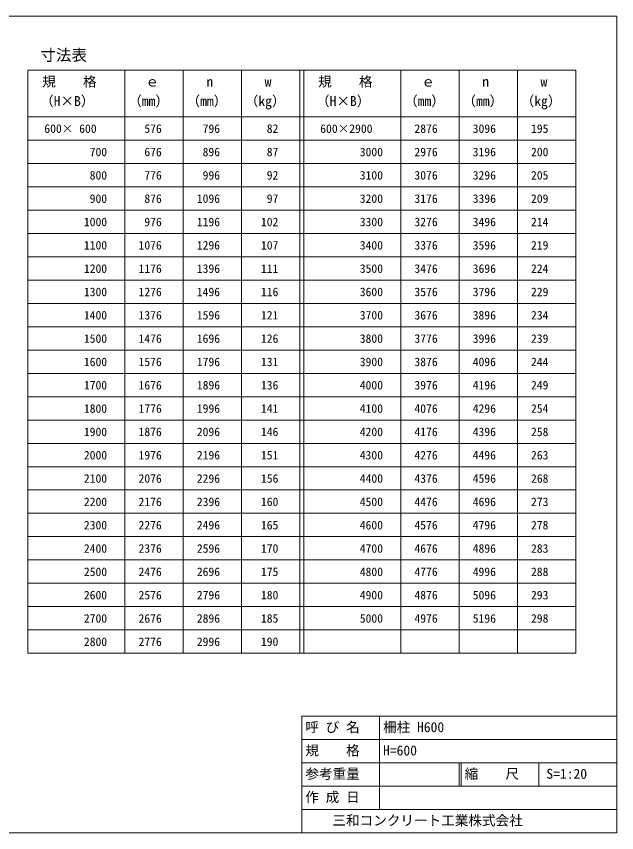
# Model space of a CAD drawing. Units: millimetres, scale not verified. Extents: x -90858 to 31670, y 1380 to 22380.
# Drawn here: x 16219 to 31670, y 1380 to 22380 of the extents above; entities that cross this region are included whole.
import ezdxf
from ezdxf.enums import TextEntityAlignment as Align

# ---------------------------------------------------------------- set-up
doc = ezdxf.new("R2010")
doc.units = ezdxf.units.MM
doc.header["$LTSCALE"] = 40
doc.layers.add('D-MTR-FRAM（材料表図枠）', color=2, linetype='Continuous', lineweight=18)
doc.layers.add('D-TTL(外枠）', color=2, linetype='Continuous', lineweight=18)
for name, color, linetype in [('D-MTR-TXT(文字列）', 7, 'Continuous'), ('D-MTR（材料表タイトル）', 7, 'Continuous'), ('D-TTL-TXT（文字）', 7, 'Continuous')]:
    doc.layers.add(name, color=color, linetype=linetype)
doc.styles.add('ＭＳ ゴシック', font='')
doc.styles.get('ＭＳ ゴシック').set_extended_font_data('MS Gothic')

msp = doc.modelspace()

# ---------------------------------------------------------------- linework, layer by layer
at = {"layer": 'D-MTR-FRAM（材料表図枠）'}
for p, q in [((16516.04, 20995.28), (30616.04, 20995.28)), ((16516.04, 5995.28), (16516.04, 20995.28)), ((19016.04, 5995.28), (19016.04, 20995.28)), ((20516.04, 5995.28), (20516.04, 20995.28)), ((22016.04, 5995.28), (22016.04, 20995.28)), ((23516.04, 5995.28), (23516.04, 20995.28)), ((23616.04, 5995.28), (23616.04, 20995.28)), ((26116.04, 5995.28), (26116.04, 20995.28)), ((27616.04, 5995.28), (27616.04, 20995.28)), ((29116.04, 5995.28), (29116.04, 20995.28)), ((30616.04, 5995.28), (30616.04, 20995.28)), ((16516.04, 19795.28), (30616.04, 19795.28)), ((16516.04, 19195.28), (30616.04, 19195.28)), ((16516.04, 18595.28), (30616.04, 18595.28)), ((16516.04, 17995.28), (30616.04, 17995.28)), ((16516.04, 17395.28), (30616.04, 17395.28)), ((16516.04, 16795.28), (30616.04, 16795.28)), ((16516.04, 16195.28), (30616.04, 16195.28)), ((16516.04, 15595.28), (30616.04, 15595.28)), ((16516.04, 14995.28), (30616.04, 14995.28)), ((16516.04, 14395.28), (30616.04, 14395.28)), ((16516.04, 13795.28), (30616.04, 13795.28)), ((16516.04, 13195.28), (30616.04, 13195.28)), ((16516.04, 12595.28), (30616.04, 12595.28)), ((16516.04, 11995.28), (30616.04, 11995.28)), ((16516.04, 11395.28), (30616.04, 11395.28)), ((16516.04, 10795.28), (30616.04, 10795.28)), ((16516.04, 10195.28), (30616.04, 10195.28)), ((16516.04, 9595.28), (30616.04, 9595.28)), ((16516.04, 8995.28), (30616.04, 8995.28)), ((16516.04, 8395.28), (30616.04, 8395.28)), ((16516.04, 7795.28), (30616.04, 7795.28)), ((16516.04, 7195.28), (30616.04, 7195.28)), ((16516.04, 6595.28), (30616.04, 6595.28)), ((16516.04, 5995.28), (30616.04, 5995.28))]:
    msp.add_line(p, q, dxfattribs=at)
at = {"layer": 'D-TTL(外枠）'}
for p, q in [((1970, 22380), (31670, 22380)), ((31670, 1380), (31670, 22380)), ((23570, 4380), (23570, 1380)), ((23570, 4380), (31670, 4380)), ((25570, 4380), (25570, 1980)), ((23570, 3780), (31670, 3780)), ((23570, 3180), (31670, 3180)), ((27620, 3180), (27620, 2580)), ((27670, 3180), (27670, 2580)), ((29670, 3180), (29670, 2580)), ((23569.05, 2580), (31670, 2580)), ((23570, 1980), (31670, 1980)), ((31670, 1380), (1970, 1380)), ((1970, 1380), (31670, 1380))]:
    msp.add_line(p, q, dxfattribs=at)

# ---------------------------------------------------------------- texts
at = {"layer": 'D-MTR-TXT(文字列）', "style": 'ＭＳ ゴシック'}
for s, height, p in [('規\u3000  格', 256.6, (16886.69, 20495.28)), ('規\u3000  格', 256.6, (23986.69, 20495.28)), ('ｅ', 256.6, (19542.08, 20495.28)), ('n', 256.6, (21109.97, 20495.28)), ('w', 256.6, (22609.97, 20495.28)), ('ｅ', 256.6, (26642.08, 20495.28)), ('n', 256.6, (28209.97, 20495.28)), ('w', 256.6, (29709.97, 20495.28)), ('（H×B）', 256.6, (16831.49, 19995.28)), ('（mm）', 256.6, (19098.88, 19995.28)), ('（mm）', 256.6, (20598.88, 19995.28)), ('（kg）', 256.6, (22098.88, 19995.28)), ('（H×B）', 256.6, (23931.49, 19995.28)), ('（mm）', 256.6, (26198.88, 19995.28)), ('（mm）', 256.6, (27698.88, 19995.28)), ('（kg）', 256.6, (29198.88, 19995.28)), (' 600× 600', 219.9, (16790.06, 19315.28)), (' 576', 219.9, (19364.64, 19315.28)), (' 796', 219.9, (20864.64, 19315.28)), ('  82', 219.9, (22364.64, 19315.28)), (' 600×2900', 219.9, (23890.06, 19315.28)), ('2876', 219.9, (26464.64, 19315.28)), ('3096', 219.9, (27964.64, 19315.28)), ('195', 219.9, (29464.64, 19315.28)), (' 700', 219.9, (17957.91, 18715.28)), (' 676', 219.9, (19364.64, 18715.28)), (' 896', 219.9, (20864.64, 18715.28)), ('  87', 219.9, (22364.64, 18715.28)), ('3000', 219.9, (25057.91, 18715.28)), ('2976', 219.9, (26464.64, 18715.28)), ('3196', 219.9, (27964.64, 18715.28)), ('200', 219.9, (29464.64, 18715.28)), (' 800', 219.9, (17957.91, 18115.28)), (' 776', 219.9, (19364.64, 18115.28)), (' 996', 219.9, (20864.64, 18115.28)), ('  92', 219.9, (22364.64, 18115.28)), ('3100', 219.9, (25057.91, 18115.28)), ('3076', 219.9, (26464.64, 18115.28)), ('3296', 219.9, (27964.64, 18115.28)), ('205', 219.9, (29464.64, 18115.28)), (' 900', 219.9, (17957.91, 17515.28)), (' 876', 219.9, (19364.64, 17515.28)), ('1096', 219.9, (20864.64, 17515.28)), ('  97', 219.9, (22364.64, 17515.28)), ('3200', 219.9, (25057.91, 17515.28)), ('3176', 219.9, (26464.64, 17515.28)), ('3396', 219.9, (27964.64, 17515.28)), ('209', 219.9, (29464.64, 17515.28)), ('1000', 219.9, (17957.91, 16915.28)), (' 976', 219.9, (19364.64, 16915.28)), ('1196', 219.9, (20864.64, 16915.28)), (' 102', 219.9, (22364.64, 16915.28)), ('3300', 219.9, (25057.91, 16915.28)), ('3276', 219.9, (26464.64, 16915.28)), ('3496', 219.9, (27964.64, 16915.28)), ('214', 219.9, (29464.64, 16915.28)), ('1100', 219.9, (17957.91, 16315.28)), ('1076', 219.9, (19364.64, 16315.28)), ('1296', 219.9, (20864.64, 16315.28)), (' 107', 219.9, (22364.64, 16315.28)), ('3400', 219.9, (25057.91, 16315.28)), ('3376', 219.9, (26464.64, 16315.28)), ('3596', 219.9, (27964.64, 16315.28)), ('219', 219.9, (29464.64, 16315.28)), ('1200', 219.9, (17957.91, 15715.28)), ('1176', 219.9, (19364.64, 15715.28)), ('1396', 219.9, (20864.64, 15715.28)), (' 111', 219.9, (22364.64, 15715.28)), ('3500', 219.9, (25057.91, 15715.28)), ('3476', 219.9, (26464.64, 15715.28)), ('3696', 219.9, (27964.64, 15715.28)), ('224', 219.9, (29464.64, 15715.28)), ('1300', 219.9, (17957.91, 15115.28)), ('1276', 219.9, (19364.64, 15115.28)), ('1496', 219.9, (20864.64, 15115.28)), (' 116', 219.9, (22364.64, 15115.28)), ('3600', 219.9, (25057.91, 15115.28)), ('3576', 219.9, (26464.64, 15115.28)), ('3796', 219.9, (27964.64, 15115.28)), ('229', 219.9, (29464.64, 15115.28)), ('1400', 219.9, (17957.91, 14515.28)), ('1376', 219.9, (19364.64, 14515.28)), ('1596', 219.9, (20864.64, 14515.28)), (' 121', 219.9, (22364.64, 14515.28)), ('3700', 219.9, (25057.91, 14515.28)), ('3676', 219.9, (26464.64, 14515.28)), ('3896', 219.9, (27964.64, 14515.28)), ('234', 219.9, (29464.64, 14515.28)), ('1500', 219.9, (17957.91, 13915.28)), ('1476', 219.9, (19364.64, 13915.28)), ('1696', 219.9, (20864.64, 13915.28)), (' 126', 219.9, (22364.64, 13915.28)), ('3800', 219.9, (25057.91, 13915.28)), ('3776', 219.9, (26464.64, 13915.28)), ('3996', 219.9, (27964.64, 13915.28)), ('239', 219.9, (29464.64, 13915.28)), ('1600', 219.9, (17957.91, 13315.28)), ('1576', 219.9, (19364.64, 13315.28)), ('1796', 219.9, (20864.64, 13315.28)), (' 131', 219.9, (22364.64, 13315.28)), ('3900', 219.9, (25057.91, 13315.28)), ('3876', 219.9, (26464.64, 13315.28)), ('4096', 219.9, (27964.64, 13315.28)), ('244', 219.9, (29464.64, 13315.28)), ('1700', 219.9, (17957.91, 12715.28)), ('1676', 219.9, (19364.64, 12715.28)), ('1896', 219.9, (20864.64, 12715.28)), (' 136', 219.9, (22364.64, 12715.28)), ('4000', 219.9, (25057.91, 12715.28)), ('3976', 219.9, (26464.64, 12715.28)), ('4196', 219.9, (27964.64, 12715.28)), ('249', 219.9, (29464.64, 12715.28)), ('1800', 219.9, (17957.91, 12115.28)), ('1776', 219.9, (19364.64, 12115.28)), ('1996', 219.9, (20864.64, 12115.28)), (' 141', 219.9, (22364.64, 12115.28)), ('4100', 219.9, (25057.91, 12115.28)), ('4076', 219.9, (26464.64, 12115.28)), ('4296', 219.9, (27964.64, 12115.28)), ('254', 219.9, (29464.64, 12115.28)), ('1900', 219.9, (17957.91, 11515.28)), ('1876', 219.9, (19364.64, 11515.28)), ('2096', 219.9, (20864.64, 11515.28)), (' 146', 219.9, (22364.64, 11515.28)), ('4200', 219.9, (25057.91, 11515.28)), ('4176', 219.9, (26464.64, 11515.28)), ('4396', 219.9, (27964.64, 11515.28)), ('258', 219.9, (29464.64, 11515.28)), ('2000', 219.9, (17957.91, 10915.28)), ('1976', 219.9, (19364.64, 10915.28)), ('2196', 219.9, (20864.64, 10915.28)), (' 151', 219.9, (22364.64, 10915.28)), ('4300', 219.9, (25057.91, 10915.28)), ('4276', 219.9, (26464.64, 10915.28)), ('4496', 219.9, (27964.64, 10915.28)), ('263', 219.9, (29464.64, 10915.28)), ('2100', 219.9, (17957.91, 10315.28)), ('2076', 219.9, (19364.64, 10315.28)), ('2296', 219.9, (20864.64, 10315.28)), (' 156', 219.9, (22364.64, 10315.28)), ('4400', 219.9, (25057.91, 10315.28)), ('4376', 219.9, (26464.64, 10315.28)), ('4596', 219.9, (27964.64, 10315.28)), ('268', 219.9, (29464.64, 10315.28)), ('2200', 219.9, (17957.91, 9715.28)), ('2176', 219.9, (19364.64, 9715.28)), ('2396', 219.9, (20864.64, 9715.28)), (' 160', 219.9, (22364.64, 9715.28)), ('4500', 219.9, (25057.91, 9715.28)), ('4476', 219.9, (26464.64, 9715.28)), ('4696', 219.9, (27964.64, 9715.28)), ('273', 219.9, (29464.64, 9715.28)), ('2300', 219.9, (17957.91, 9115.28)), ('2276', 219.9, (19364.64, 9115.28)), ('2496', 219.9, (20864.64, 9115.28)), (' 165', 219.9, (22364.64, 9115.28)), ('4600', 219.9, (25057.91, 9115.28)), ('4576', 219.9, (26464.64, 9115.28)), ('4796', 219.9, (27964.64, 9115.28)), ('278', 219.9, (29464.64, 9115.28)), ('2400', 219.9, (17957.91, 8515.28)), ('2376', 219.9, (19364.64, 8515.28)), ('2596', 219.9, (20864.64, 8515.28)), (' 170', 219.9, (22364.64, 8515.28)), ('4700', 219.9, (25057.91, 8515.28)), ('4676', 219.9, (26464.64, 8515.28)), ('4896', 219.9, (27964.64, 8515.28)), ('283', 219.9, (29464.64, 8515.28)), ('2500', 219.9, (17957.91, 7915.28)), ('2476', 219.9, (19364.64, 7915.28)), ('2696', 219.9, (20864.64, 7915.28)), (' 175', 219.9, (22364.64, 7915.28)), ('4800', 219.9, (25057.91, 7915.28)), ('4776', 219.9, (26464.64, 7915.28)), ('4996', 219.9, (27964.64, 7915.28)), ('288', 219.9, (29464.64, 7915.28)), ('2600', 219.9, (17957.91, 7315.28)), ('2576', 219.9, (19364.64, 7315.28)), ('2796', 219.9, (20864.64, 7315.28)), (' 180', 219.9, (22364.64, 7315.28)), ('4900', 219.9, (25057.91, 7315.28)), ('4876', 219.9, (26464.64, 7315.28)), ('5096', 219.9, (27964.64, 7315.28)), ('293', 219.9, (29464.64, 7315.28)), ('2700', 219.9, (17957.91, 6715.28)), ('2676', 219.9, (19364.64, 6715.28)), ('2896', 219.9, (20864.64, 6715.28)), (' 185', 219.9, (22364.64, 6715.28)), ('5000', 219.9, (25057.91, 6715.28)), ('4976', 219.9, (26464.64, 6715.28)), ('5196', 219.9, (27964.64, 6715.28)), ('298', 219.9, (29464.64, 6715.28)), ('2800', 219.9, (17957.91, 6115.28)), ('2776', 219.9, (19364.64, 6115.28)), ('2996', 219.9, (20864.64, 6115.28)), (' 190', 219.9, (22364.64, 6115.28))]:
    msp.add_text(s, height=height, dxfattribs=at).set_placement(p, align=Align.BOTTOM_LEFT)
at = {"layer": 'D-MTR（材料表タイトル）', "style": 'ＭＳ ゴシック'}
msp.add_text('寸法表', height=293.3, dxfattribs=at).set_placement((16838.45, 21147.8), align=Align.BOTTOM_LEFT)
at = {"layer": 'D-TTL-TXT（文字）', "style": 'ＭＳ ゴシック'}
for s, p in [('呼 び 名', (23657.46, 3889.46)), ('柵柱 H600', (25657.46, 3889.46)), ('規    格', (23657.46, 3289.46)), ('H=600', (25657.46, 3289.46)), ('参考重量', (23657.46, 2689.46)), ('縮\u3000  尺', (27757.46, 2689.46)), ('S=1:20', (29860.49, 2689.46)), ('作 成 日', (23657.46, 2089.46)), ('三和コンクリート工業株式会社', (24353.78, 1489.46))]:
    msp.add_text(s, height=256.6, dxfattribs=at).set_placement(p, align=Align.BOTTOM_LEFT)

doc.saveas('drawing.dxf')
